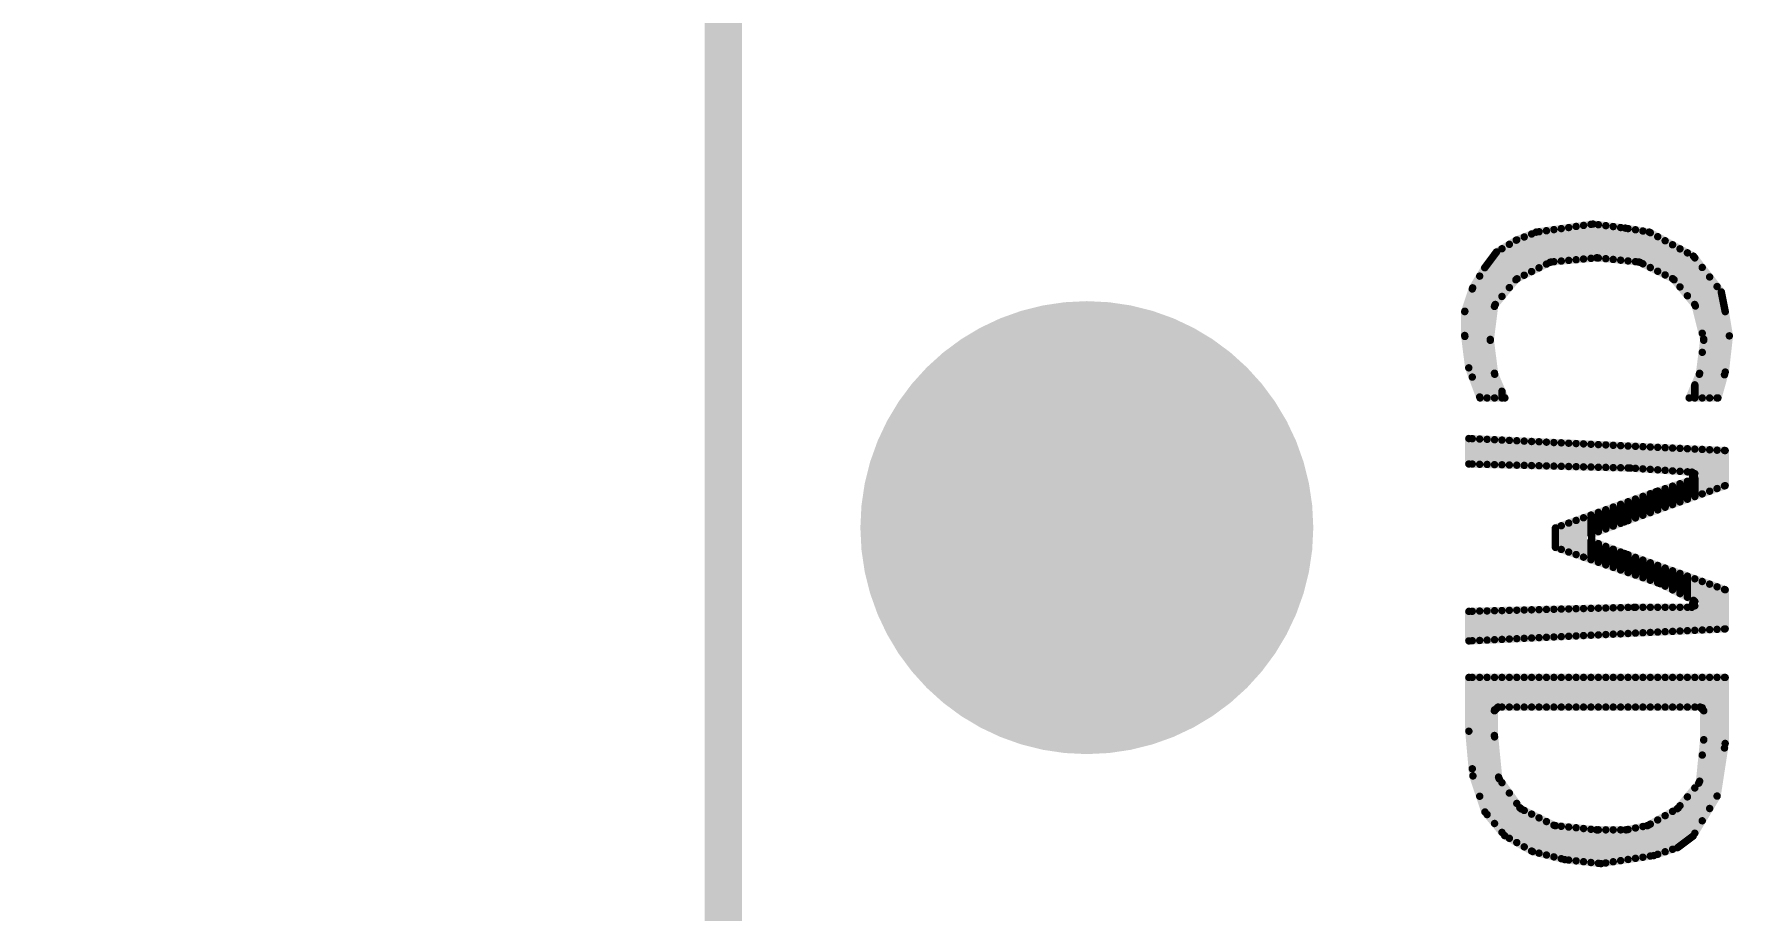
# Model space of a CAD drawing. Extents: x 491.8 to 537.2, y 395.3 to 465.5.
# Drawn here: x 497.64 to 503.46, y 402.52 to 405.52 of the extents above; entities that cross this region are included whole.
import ezdxf

# ---------------------------------------------------------------- set-up
doc = ezdxf.new("R2010")
doc.units = 0
doc.header["$MEASUREMENT"] = 0
doc.layers.get('0').update_dxf_attribs({"linetype": 'CONTINUOUS'})
doc.layers.get('Defpoints').update_dxf_attribs({"linetype": 'CONTINUOUS'})
doc.layers.add('SILKSCREENTOP_P', color=251, linetype='CONTINUOUS')
doc.styles.get("Standard").update_dxf_attribs({"font": 'arial.ttf'})
doc.dimstyles.get("Standard").update_dxf_attribs({"dimtxt": 1.5, "dimasz": 1.5, "dimexe": 0.18, "dimexo": 0, "dimgap": 0.5, "dimtad": 0, "dimtih": 1, "dimtoh": 1, "dimzin": 0, "dimdsep": 46, "dimtxsty": 'Standard', "dimcen": 0.09, "dimadec": 0, "dimazin": 0, "dimtfac": 1, "dimtofl": 0, "dimtmove": 2, "dimatfit": 3, "dimfxl": 1, "dimtolj": 1, "dimtzin": 0, "dimarcsym": 0})

# ---------------------------------------------------------------- blocks, each defined once
blk = doc.blocks.new('ROUND_1')
at = {"const_width": 0.0127}
blk.add_lwpolyline([(-0.00635, 0, 1), (0.00635, 0, 1)], format="xyb", close=True, dxfattribs=at)
blk = doc.blocks.new('ROUND_370')
at = {"const_width": 0.77546}
blk.add_lwpolyline([(-0.38773, 0, 1), (0.38773, 0, 1)], format="xyb", close=True, dxfattribs=at)
blk = doc.blocks.new('*D53')
at = {"color": 0, "linetype": 'Continuous', "lineweight": -2}
for p, q in [((501.0318, 448.26), (494.2153, 448.26)), ((494.3953, 446.76), (494.3953, 425.3958)), ((494.3953, 401.5), (494.3953, 422.8641)), ((501.0318, 400), (494.2153, 400))]:
    blk.add_line(p, q, dxfattribs=at)
at = {"color": 0, "linetype": 'Continuous'}
for points in [[(494.1453, 446.76), (494.6453, 446.76), (494.3953, 448.26)], [(494.1453, 401.5), (494.6453, 401.5), (494.3953, 400)]]:
    blk.add_solid(points, dxfattribs=at)
at = {"layer": 'Defpoints', "color": 0, "linetype": 'Continuous'}
for p in [(501.0318, 448.26), (494.3953, 400), (501.0318, 400)]:
    blk.add_point(p, dxfattribs=at)
at = {"color": 0, "linetype": 'Continuous', "insert": (494.3953, 424.13), "char_height": 1.5, "attachment_point": 5}
blk.add_mtext('\\A1;48.26', dxfattribs=at)

msp = doc.modelspace()

# ---------------------------------------------------------------- linework, layer by layer
at = {"const_width": 0.127}
msp.add_lwpolyline([(500.000016, 400.99996), (500.000016, 447.259964)], dxfattribs=at)
at = {"layer": 'SILKSCREENTOP_P', "const_width": 0.0254}
for points in [[(502.977658, 404.86965), (502.783094, 404.841964)], [(502.793, 404.71979), (502.793, 404.843234)], [(502.8184, 404.73249), (502.8184, 404.84679)], [(502.8438, 404.740618), (502.8438, 404.8506)], [(502.8692, 404.742904), (502.8692, 404.854156)], [(502.8946, 404.74519), (502.8946, 404.857712)], [(502.92, 404.747476), (502.92, 404.861522)], [(502.9454, 404.750016), (502.9454, 404.865078)], [(502.9708, 404.752302), (502.9708, 404.868634)], [(503.088402, 404.85568), (502.977658, 404.86965)], [(502.9962, 404.753572), (502.9962, 404.867364)], [(503.0216, 404.751032), (503.0216, 404.864062)], [(503.047, 404.748492), (503.047, 404.861014)], [(503.0724, 404.745952), (503.0724, 404.857712)], [(503.170698, 404.841964), (503.088402, 404.85568)], [(503.0978, 404.743412), (503.0978, 404.854156)], [(503.1232, 404.740872), (503.1232, 404.850092)], [(503.1486, 404.733506), (503.1486, 404.845774)], [(502.715022, 404.814532), (502.647458, 404.774146)], [(502.666, 404.621746), (502.666, 404.785068)], [(502.6914, 404.652226), (502.6914, 404.800308)], [(502.783094, 404.841964), (502.715022, 404.814532)], [(502.7168, 404.68169), (502.7168, 404.815294)], [(502.7422, 404.69439), (502.7422, 404.825454)], [(502.7676, 404.70709), (502.7676, 404.835614)], [(503.321828, 404.759668), (503.170698, 404.841964)], [(503.174, 404.720806), (503.174, 404.840186)], [(503.1994, 404.708106), (503.1994, 404.82647)], [(503.2248, 404.695406), (503.2248, 404.8125)], [(503.2502, 404.682706), (503.2502, 404.798784)], [(503.2756, 404.654512), (503.2756, 404.784814)], [(502.647458, 404.774146), (502.607072, 404.720044)], [(502.6152, 404.274274), (502.6152, 404.730966)], [(502.6406, 404.589234), (502.6406, 404.765002)], [(502.717816, 404.682198), (502.830592, 404.738586)], [(502.830592, 404.738586), (502.835164, 404.739856)], [(502.835164, 404.739856), (502.990358, 404.75408)], [(502.990358, 404.75408), (502.992898, 404.75408)], [(502.992898, 404.75408), (503.133868, 404.739856)], [(503.133868, 404.739856), (503.13844, 404.738586)], [(503.13844, 404.738586), (503.251216, 404.682198)], [(503.301, 404.624032), (503.301, 404.771098)], [(503.417078, 404.63724), (503.321828, 404.759668)], [(503.3264, 404.593552), (503.3264, 404.753826)], [(502.607072, 404.720044), (502.56567, 404.65121)], [(502.5898, 404.27783), (502.5898, 404.691342)], [(502.64314, 404.594314), (502.713752, 404.678896)], [(502.713752, 404.678896), (502.717816, 404.682198)], [(503.251216, 404.682198), (503.25528, 404.678896)], [(503.25528, 404.678896), (503.325892, 404.594314)], [(503.3518, 404.495762), (503.3518, 404.72106)], [(503.3772, 404.274274), (503.3772, 404.688548)], [(502.56567, 404.65121), (502.538492, 404.56993)], [(502.5644, 404.345648), (502.5644, 404.6474)], [(503.4026, 404.274274), (503.4026, 404.655782)], [(503.43054, 404.569676), (503.417078, 404.63724)], [(502.538492, 404.56993), (502.538492, 404.488142)], [(502.539, 404.48484), (502.539, 404.5712)], [(502.626122, 404.47468), (502.640346, 404.58771)], [(502.640346, 404.58771), (502.64314, 404.594314)], [(503.325892, 404.594314), (503.328432, 404.589234)], [(503.328432, 404.589234), (503.356626, 404.476204)], [(503.428, 404.353776), (503.428, 404.582884)], [(503.44451, 404.486872), (503.43054, 404.569676)], [(502.538492, 404.488142), (502.552462, 404.377398)], [(502.626122, 404.471632), (502.626122, 404.47468)], [(502.640346, 404.358856), (502.626122, 404.471632)], [(503.35688, 404.471632), (503.34291, 404.358856)], [(503.356626, 404.476204), (503.357134, 404.473156)], [(503.357134, 404.473156), (503.35688, 404.471632)], [(503.43054, 404.36292), (503.44451, 404.486872)], [(502.552462, 404.377398), (502.59107, 404.274274)], [(503.3518, 404.274274), (503.3518, 404.430484)], [(502.641108, 404.3553), (502.640346, 404.358856)], [(502.6406, 404.274274), (502.6406, 404.357078)], [(502.675906, 404.274274), (502.641108, 404.3553)], [(503.341894, 404.3553), (503.307096, 404.274274)], [(503.3264, 404.274274), (503.3264, 404.319232)], [(503.34291, 404.358856), (503.341894, 404.3553)], [(503.405394, 404.274274), (503.43054, 404.36292)], [(502.59107, 404.274274), (502.675906, 404.274274)], [(502.666, 404.274274), (502.666, 404.297388)], [(503.307096, 404.274274), (503.405394, 404.274274)], [(503.430286, 404.094188), (502.552716, 404.135336)], [(502.552716, 404.135336), (502.552716, 404.048214)], [(502.5644, 404.04796), (502.5644, 404.134828)], [(502.5898, 404.047198), (502.5898, 404.133558)], [(502.6152, 404.04669), (502.6152, 404.132542)], [(502.6406, 404.045928), (502.6406, 404.131272)], [(502.666, 404.04542), (502.666, 404.130002)], [(502.6914, 404.044658), (502.6914, 404.128732)], [(502.7168, 404.04415), (502.7168, 404.127716)], [(502.7422, 404.043388), (502.7422, 404.126446)], [(502.7676, 404.04288), (502.7676, 404.125176)], [(502.793, 404.042118), (502.793, 404.12416)], [(502.8184, 404.04161), (502.8184, 404.12289)], [(502.8438, 404.040848), (502.8438, 404.12162)], [(502.8692, 404.04034), (502.8692, 404.120604)], [(502.8946, 404.039578), (502.8946, 404.119334)], [(502.92, 404.03907), (502.92, 404.118064)], [(502.9454, 404.038308), (502.9454, 404.117048)], [(502.9708, 404.0378), (502.9708, 404.115778)], [(502.9962, 404.037038), (502.9962, 404.114508)], [(503.0216, 404.03653), (503.0216, 404.113492)], [(503.047, 404.035768), (503.047, 404.112222)], [(503.0724, 404.03526), (503.0724, 404.110952)], [(503.0978, 404.034498), (503.0978, 404.109682)], [(503.1232, 404.033228), (503.1232, 404.108666)], [(503.1486, 404.03145), (503.1486, 404.107396)], [(503.174, 404.029672), (503.174, 404.106126)], [(503.1994, 404.028148), (503.1994, 404.10511)], [(503.2248, 404.02637), (503.2248, 404.10384)], [(503.2502, 404.024592), (503.2502, 404.10257)], [(503.2756, 404.023068), (503.2756, 404.101554)], [(503.301, 404.02129), (503.301, 404.100284)], [(503.3264, 404.01494), (503.3264, 404.099014)], [(503.3518, 403.945852), (503.3518, 404.097998)], [(503.3772, 403.954996), (503.3772, 404.096728)], [(503.4026, 403.96414), (503.4026, 404.095458)], [(503.428, 403.973284), (503.428, 404.094442)], [(503.430286, 403.974046), (503.430286, 404.094188)], [(502.552716, 404.048214), (503.104658, 404.034244)], [(503.104658, 404.034244), (503.105166, 404.034244)], [(503.105166, 404.034244), (503.317002, 404.020274)], [(503.085862, 403.850094), (503.430286, 403.974046)], [(503.32005, 403.995382), (503.193304, 403.953218)], [(503.2502, 403.909276), (503.2502, 403.972268)], [(503.2756, 403.91842), (503.2756, 403.98065)], [(503.301, 403.927564), (503.301, 403.989032)], [(503.317002, 404.020274), (503.32005, 403.995382)], [(503.3264, 403.936708), (503.3264, 404.000208)], [(503.193304, 403.953218), (502.849134, 403.829266)], [(503.0978, 403.854412), (503.0978, 403.918928)], [(503.1232, 403.863556), (503.1232, 403.928072)], [(503.1486, 403.8727), (503.1486, 403.937216)], [(503.174, 403.881844), (503.174, 403.94636)], [(503.1994, 403.890988), (503.1994, 403.95525)], [(503.2248, 403.900132), (503.2248, 403.963632)], [(502.92, 403.73808), (502.92, 403.85492)], [(502.9454, 403.72919), (502.9454, 403.864064)], [(502.9708, 403.80666), (502.9708, 403.873208)], [(502.9962, 403.816566), (502.9962, 403.882352)], [(503.0216, 403.825964), (503.0216, 403.891496)], [(503.047, 403.835616), (503.047, 403.90064)], [(503.0724, 403.845014), (503.0724, 403.909784)], [(502.849134, 403.829266), (502.849134, 403.762718)], [(502.8692, 403.755606), (502.8692, 403.836632)], [(502.8946, 403.746716), (502.8946, 403.845776)], [(502.973086, 403.807676), (503.085862, 403.850094)], [(502.973086, 403.784054), (502.973086, 403.807676)], [(502.849134, 403.762718), (503.207274, 403.638512)], [(502.9708, 403.720554), (502.9708, 403.78507)], [(503.086116, 403.741636), (502.973086, 403.784054)], [(502.9962, 403.711664), (502.9962, 403.775418)], [(503.0216, 403.702774), (503.0216, 403.765766)], [(503.047, 403.694138), (503.047, 403.756368)], [(503.0724, 403.685248), (503.0724, 403.746716)], [(503.430286, 403.617684), (503.086116, 403.741636)], [(503.0978, 403.676612), (503.0978, 403.737318)], [(503.1232, 403.667722), (503.1232, 403.728174)], [(503.1486, 403.658832), (503.1486, 403.71903)], [(503.174, 403.650196), (503.174, 403.709886)], [(503.1994, 403.641306), (503.1994, 403.700742)], [(503.2248, 403.629876), (503.2248, 403.691598)], [(503.2502, 403.617176), (503.2502, 403.682454)], [(503.207274, 403.638512), (503.208798, 403.638004)], [(503.208798, 403.638004), (503.321828, 403.581362)], [(503.2756, 403.604476), (503.2756, 403.67331)], [(503.301, 403.591776), (503.301, 403.664166)], [(503.3264, 403.577552), (503.3264, 403.655022)], [(503.3518, 403.479762), (503.3518, 403.645878)], [(503.3772, 403.481032), (503.3772, 403.636734)], [(503.4026, 403.482048), (503.4026, 403.62759)], [(503.321828, 403.581362), (503.315986, 403.557486)], [(503.3264, 403.478492), (503.3264, 403.562566)], [(503.428, 403.483318), (503.428, 403.618446)], [(503.430286, 403.483572), (503.430286, 403.617684)], [(503.118628, 403.557486), (502.552716, 403.543516)], [(502.552716, 403.543516), (502.552716, 403.442424)], [(502.5644, 403.442932), (502.5644, 403.54377)], [(502.5898, 403.443948), (502.5898, 403.544532)], [(502.6152, 403.445218), (502.6152, 403.54504)], [(502.6406, 403.446488), (502.6406, 403.545802)], [(502.666, 403.447504), (502.666, 403.54631)], [(502.6914, 403.448774), (502.6914, 403.547072)], [(502.7168, 403.450044), (502.7168, 403.54758)], [(502.7422, 403.451314), (502.7422, 403.548342)], [(502.7676, 403.45233), (502.7676, 403.54885)], [(502.793, 403.4536), (502.793, 403.549358)], [(502.8184, 403.45487), (502.8184, 403.55012)], [(502.8438, 403.455886), (502.8438, 403.550628)], [(502.8692, 403.457156), (502.8692, 403.55139)], [(502.8946, 403.458426), (502.8946, 403.551898)], [(502.92, 403.459442), (502.92, 403.55266)], [(502.9454, 403.460712), (502.9454, 403.553168)], [(502.9708, 403.461982), (502.9708, 403.55393)], [(502.9962, 403.462998), (502.9962, 403.554438)], [(503.0216, 403.464268), (503.0216, 403.554946)], [(503.047, 403.465538), (503.047, 403.555708)], [(503.0724, 403.466554), (503.0724, 403.556216)], [(503.0978, 403.467824), (503.0978, 403.556978)], [(503.315986, 403.557486), (503.118628, 403.557486)], [(503.1232, 403.469094), (503.1232, 403.557486)], [(503.1486, 403.470364), (503.1486, 403.557486)], [(503.174, 403.47138), (503.174, 403.557486)], [(503.1994, 403.47265), (503.1994, 403.557486)], [(503.2248, 403.47392), (503.2248, 403.557486)], [(503.2502, 403.474936), (503.2502, 403.557486)], [(503.2756, 403.476206), (503.2756, 403.557486)], [(503.301, 403.477476), (503.301, 403.557486)], [(502.552716, 403.442424), (503.430286, 403.483572)], [(503.430286, 403.317456), (502.552716, 403.317456)], [(502.552716, 403.317456), (502.552716, 403.133306)], [(502.5644, 403.004528), (502.5644, 403.317456)], [(502.5898, 402.910548), (502.5898, 403.317456)], [(502.6152, 402.84781), (502.6152, 403.317456)], [(502.6406, 403.206458), (502.6406, 403.317456)], [(502.666, 403.215856), (502.666, 403.317456)], [(502.6914, 403.215856), (502.6914, 403.317456)], [(502.7168, 403.215856), (502.7168, 403.317456)], [(502.7422, 403.215856), (502.7422, 403.317456)], [(502.7676, 403.215856), (502.7676, 403.317456)], [(502.793, 403.215856), (502.793, 403.317456)], [(502.8184, 403.215856), (502.8184, 403.317456)], [(502.8438, 403.215856), (502.8438, 403.317456)], [(502.8692, 403.215856), (502.8692, 403.317456)], [(502.8946, 403.215856), (502.8946, 403.317456)], [(502.92, 403.215856), (502.92, 403.317456)], [(502.9454, 403.215856), (502.9454, 403.317456)], [(502.9708, 403.215856), (502.9708, 403.317456)], [(502.9962, 403.215856), (502.9962, 403.317456)], [(503.0216, 403.215856), (503.0216, 403.317456)], [(503.047, 403.215856), (503.047, 403.317456)], [(503.0724, 403.215856), (503.0724, 403.317456)], [(503.0978, 403.215856), (503.0978, 403.317456)], [(503.1232, 403.215856), (503.1232, 403.317456)], [(503.1486, 403.215856), (503.1486, 403.317456)], [(503.174, 403.215856), (503.174, 403.317456)], [(503.1994, 403.215856), (503.1994, 403.317456)], [(503.2248, 403.215856), (503.2248, 403.317456)], [(503.2502, 403.215856), (503.2502, 403.317456)], [(503.2756, 403.215856), (503.2756, 403.317456)], [(503.301, 403.215856), (503.301, 403.317456)], [(503.3264, 403.215856), (503.3264, 403.317456)], [(503.3518, 403.21357), (503.3518, 403.317456)], [(503.3772, 402.868638), (503.3772, 403.317456)], [(503.4026, 402.911056), (503.4026, 403.317456)], [(503.428, 403.075648), (503.428, 403.317456)], [(503.430286, 403.091396), (503.430286, 403.317456)], [(502.640092, 403.203156), (502.652792, 403.215856)], [(502.652792, 403.215856), (503.344434, 403.215856)], [(503.344434, 403.215856), (503.357134, 403.203156)], [(502.640092, 403.118574), (502.640092, 403.203156)], [(503.357134, 403.203156), (503.357134, 403.10435)], [(502.552716, 403.133306), (502.566686, 402.980144)], [(502.640346, 403.117304), (502.640092, 403.118574)], [(502.654316, 402.97608), (502.640346, 403.117304)], [(502.6406, 402.81733), (502.6406, 403.113748)], [(503.35688, 403.10308), (503.34291, 402.96211)], [(503.357134, 403.10435), (503.35688, 403.10308)], [(503.3518, 402.826474), (503.3518, 403.051518)], [(503.4026, 402.91131), (503.430286, 403.091396)], [(502.566686, 402.980144), (502.607834, 402.8567)], [(502.656602, 402.969984), (502.654316, 402.97608)], [(502.727214, 402.871178), (502.656602, 402.969984)], [(502.666, 402.78685), (502.666, 402.95703)], [(503.339862, 402.955252), (503.269504, 402.870416)], [(503.3264, 402.784056), (503.3264, 402.938996)], [(503.34291, 402.96211), (503.339862, 402.955252)], [(502.6914, 402.76653), (502.6914, 402.92147)], [(502.7168, 402.752052), (502.7168, 402.88591)], [(502.731786, 402.867368), (502.727214, 402.871178)], [(502.844816, 402.81098), (502.731786, 402.867368)], [(503.265948, 402.867622), (503.167142, 402.811234)], [(503.269504, 402.870416), (503.265948, 402.867622)], [(503.2756, 402.740622), (503.2756, 402.878036)], [(503.301, 402.759672), (503.301, 402.908516)], [(503.320558, 402.774404), (503.4026, 402.91131)], [(502.607834, 402.8567), (502.675398, 402.775674)], [(502.7422, 402.73732), (502.7422, 402.862034)], [(502.7676, 402.722842), (502.7676, 402.849334)], [(502.793, 402.71573), (502.793, 402.836634)], [(502.8184, 402.70938), (502.8184, 402.823934)], [(502.8438, 402.70303), (502.8438, 402.811234)], [(502.849134, 402.80971), (502.844816, 402.81098)], [(502.990358, 402.795486), (502.849134, 402.80971)], [(502.8692, 402.69668), (502.8692, 402.807678)], [(503.163332, 402.80971), (503.09272, 402.79574)], [(503.1486, 402.70176), (503.1486, 402.806916)], [(503.167142, 402.811234), (503.163332, 402.80971)], [(503.174, 402.705824), (503.174, 402.815044)], [(503.1994, 402.71192), (503.1994, 402.829522)], [(503.2248, 402.720556), (503.2248, 402.844)], [(503.2502, 402.728938), (503.2502, 402.858732)], [(502.675398, 402.775674), (502.770648, 402.721318)], [(502.8946, 402.692108), (502.8946, 402.805138)], [(502.92, 402.689314), (502.92, 402.802598)], [(502.9454, 402.68652), (502.9454, 402.800058)], [(502.9708, 402.683726), (502.9708, 402.797518)], [(502.991628, 402.795486), (502.990358, 402.795486)], [(503.090434, 402.795486), (502.991628, 402.795486)], [(502.9962, 402.680932), (502.9962, 402.795486)], [(503.0216, 402.682202), (503.0216, 402.795486)], [(503.047, 402.686266), (503.047, 402.795486)], [(503.0724, 402.690076), (503.0724, 402.795486)], [(503.09272, 402.79574), (503.090434, 402.795486)], [(503.0978, 402.69414), (503.0978, 402.796756)], [(503.1232, 402.69795), (503.1232, 402.801836)], [(503.267726, 402.73478), (503.320558, 402.774404)], [(502.770648, 402.721318), (502.880884, 402.693632)], [(502.880884, 402.693632), (503.005344, 402.679916)], [(503.005344, 402.679916), (503.186192, 402.707602)], [(503.186192, 402.707602), (503.267726, 402.73478)]]:
    msp.add_lwpolyline(points, dxfattribs=at)

# ---------------------------------------------------------------- block references
msp.add_blockref('ROUND_370', (501.244616, 403.830282))
at = {"layer": 'SILKSCREENTOP_P'}
for p in [(502.793, 404.843234), (502.8184, 404.84679), (502.8438, 404.8506), (502.8692, 404.854156), (502.8946, 404.857712), (502.92, 404.861522), (502.9454, 404.865078), (502.9708, 404.868634), (502.977658, 404.86965), (502.9962, 404.867364), (503.0216, 404.864062), (503.047, 404.861014), (503.0724, 404.857712), (503.088402, 404.85568), (503.0978, 404.854156), (503.1232, 404.850092), (503.1486, 404.845774), (502.666, 404.785068), (502.6914, 404.800308), (502.715022, 404.814532), (502.7168, 404.815294), (502.7422, 404.825454), (502.7676, 404.835614), (502.783094, 404.841964), (503.170698, 404.841964), (503.174, 404.840186), (503.1994, 404.82647), (503.2248, 404.8125), (503.2502, 404.798784), (503.2756, 404.784814), (502.6152, 404.730966), (502.6406, 404.765002), (502.647458, 404.774146), (502.8184, 404.73249), (502.830592, 404.738586), (502.835164, 404.739856), (502.8438, 404.740618), (502.8692, 404.742904), (502.8946, 404.74519), (502.92, 404.747476), (502.9454, 404.750016), (502.9708, 404.752302), (502.990358, 404.75408), (502.992898, 404.75408), (502.9962, 404.753572), (503.0216, 404.751032), (503.047, 404.748492), (503.0724, 404.745952), (503.0978, 404.743412), (503.1232, 404.740872), (503.133868, 404.739856), (503.13844, 404.738586), (503.1486, 404.733506), (503.301, 404.771098), (503.321828, 404.759668), (503.3264, 404.753826), (502.5898, 404.691342), (502.607072, 404.720044), (502.713752, 404.678896), (502.7168, 404.68169), (502.717816, 404.682198), (502.7422, 404.69439), (502.7676, 404.70709), (502.793, 404.71979), (503.174, 404.720806), (503.1994, 404.708106), (503.2248, 404.695406), (503.2502, 404.682706), (503.251216, 404.682198), (503.25528, 404.678896), (503.3518, 404.72106), (503.3772, 404.688548), (502.5644, 404.6474), (502.56567, 404.65121), (502.666, 404.621746), (502.6914, 404.652226), (503.2756, 404.654512), (503.301, 404.624032), (503.4026, 404.655782), (503.417078, 404.63724), (502.538492, 404.56993), (502.539, 404.5712), (502.640346, 404.58771), (502.6406, 404.589234), (502.64314, 404.594314), (503.325892, 404.594314), (503.3264, 404.593552), (503.328432, 404.589234), (503.428, 404.582884), (503.43054, 404.569676), (503.3518, 404.495762), (502.538492, 404.488142), (502.539, 404.48484), (502.626122, 404.47468), (502.626122, 404.471632), (503.356626, 404.476204), (503.35688, 404.471632), (503.357134, 404.473156), (503.44451, 404.486872), (503.44451, 404.486872), (502.552462, 404.377398), (503.3518, 404.430484), (502.5644, 404.345648), (502.640346, 404.358856), (502.6406, 404.357078), (502.641108, 404.3553), (503.3264, 404.319232), (503.341894, 404.3553), (503.34291, 404.358856), (503.428, 404.353776), (503.43054, 404.36292), (502.5898, 404.27783), (502.59107, 404.274274), (502.6152, 404.274274), (502.6406, 404.274274), (502.666, 404.297388), (502.666, 404.274274), (502.675906, 404.274274), (503.307096, 404.274274), (503.3264, 404.274274), (503.3518, 404.274274), (503.3772, 404.274274), (503.4026, 404.274274), (503.405394, 404.274274), (502.552716, 404.135336), (502.5644, 404.134828), (502.5898, 404.133558), (502.6152, 404.132542), (502.6406, 404.131272), (502.666, 404.130002), (502.6914, 404.128732), (502.7168, 404.127716), (502.7422, 404.126446), (502.7676, 404.125176), (502.793, 404.12416), (502.8184, 404.12289), (502.8438, 404.12162), (502.8692, 404.120604), (502.8946, 404.119334), (502.92, 404.118064), (502.9454, 404.117048), (502.9708, 404.115778), (502.9962, 404.114508), (503.0216, 404.113492), (503.047, 404.112222), (503.0724, 404.110952), (503.0978, 404.109682), (503.1232, 404.108666), (503.1486, 404.107396), (503.174, 404.106126), (503.1994, 404.10511), (503.2248, 404.10384), (503.2502, 404.10257), (503.2756, 404.101554), (503.301, 404.100284), (503.3264, 404.099014), (503.3518, 404.097998), (503.3772, 404.096728), (503.4026, 404.095458), (503.428, 404.094442), (503.430286, 404.094188), (503.430286, 404.094188), (502.552716, 404.048214), (502.5644, 404.04796), (502.5898, 404.047198), (502.6152, 404.04669), (502.6406, 404.045928), (502.666, 404.04542), (502.6914, 404.044658), (502.7168, 404.04415), (502.7422, 404.043388), (502.7676, 404.04288), (502.793, 404.042118), (502.8184, 404.04161), (502.8438, 404.040848), (502.8692, 404.04034), (502.8946, 404.039578), (502.92, 404.03907), (502.9454, 404.038308), (502.9708, 404.0378), (502.9962, 404.037038), (503.0216, 404.03653), (503.047, 404.035768), (503.0724, 404.03526), (503.0978, 404.034498), (503.104658, 404.034244), (503.105166, 404.034244), (503.1232, 404.033228), (503.1486, 404.03145), (503.174, 404.029672), (503.1994, 404.028148), (503.2248, 404.02637), (503.2502, 404.024592), (503.2502, 403.972268), (503.2756, 404.023068), (503.2756, 403.98065), (503.301, 404.02129), (503.301, 403.989032), (503.317002, 404.020274), (503.32005, 403.995382), (503.3264, 404.01494), (503.3264, 404.000208), (503.428, 403.973284), (503.430286, 403.974046), (503.0978, 403.918928), (503.1232, 403.928072), (503.1486, 403.937216), (503.174, 403.94636), (503.193304, 403.953218), (503.1994, 403.95525), (503.2248, 403.963632), (503.2756, 403.91842), (503.301, 403.927564), (503.3264, 403.936708), (503.3518, 403.945852), (503.3772, 403.954996), (503.4026, 403.96414), (502.92, 403.85492), (502.9454, 403.864064), (502.9708, 403.873208), (502.9962, 403.882352), (503.0216, 403.891496), (503.047, 403.90064), (503.0724, 403.909784), (503.0978, 403.854412), (503.1232, 403.863556), (503.1486, 403.8727), (503.174, 403.881844), (503.1994, 403.890988), (503.2248, 403.900132), (503.2502, 403.909276), (502.849134, 403.829266), (502.8692, 403.836632), (502.8946, 403.845776), (502.9708, 403.80666), (502.973086, 403.807676), (502.9962, 403.816566), (503.0216, 403.825964), (503.047, 403.835616), (503.0724, 403.845014), (503.085862, 403.850094), (502.849134, 403.762718), (502.8692, 403.755606), (502.8946, 403.746716), (502.92, 403.73808), (502.9708, 403.78507), (502.973086, 403.784054), (502.9962, 403.775418), (503.0216, 403.765766), (503.047, 403.756368), (503.0724, 403.746716), (503.086116, 403.741636), (503.0978, 403.737318), (502.9454, 403.72919), (502.9708, 403.720554), (502.9962, 403.711664), (503.0216, 403.702774), (503.047, 403.694138), (503.0724, 403.685248), (503.1232, 403.728174), (503.1486, 403.71903), (503.174, 403.709886), (503.1994, 403.700742), (503.2248, 403.691598), (503.2502, 403.682454), (503.0978, 403.676612), (503.1232, 403.667722), (503.1486, 403.658832), (503.174, 403.650196), (503.1994, 403.641306), (503.207274, 403.638512), (503.208798, 403.638004), (503.2248, 403.629876), (503.2756, 403.67331), (503.301, 403.664166), (503.3264, 403.655022), (503.3518, 403.645878), (503.3772, 403.636734), (503.4026, 403.62759), (503.2502, 403.617176), (503.2756, 403.604476), (503.301, 403.591776), (503.321828, 403.581362), (503.3264, 403.577552), (503.3264, 403.562566), (503.428, 403.618446), (503.430286, 403.617684), (502.552716, 403.543516), (502.5644, 403.54377), (502.5898, 403.544532), (502.6152, 403.54504), (502.6406, 403.545802), (502.666, 403.54631), (502.6914, 403.547072), (502.7168, 403.54758), (502.7422, 403.548342), (502.7676, 403.54885), (502.793, 403.549358), (502.8184, 403.55012), (502.8438, 403.550628), (502.8692, 403.55139), (502.8946, 403.551898), (502.92, 403.55266), (502.9454, 403.553168), (502.9708, 403.55393), (502.9962, 403.554438), (503.0216, 403.554946), (503.047, 403.555708), (503.0724, 403.556216), (503.0978, 403.556978), (503.118628, 403.557486), (503.1232, 403.557486), (503.1486, 403.557486), (503.174, 403.557486), (503.1994, 403.557486), (503.2248, 403.557486), (503.2502, 403.557486), (503.2756, 403.557486), (503.301, 403.557486), (503.315986, 403.557486), (502.6406, 403.446488), (502.666, 403.447504), (502.6914, 403.448774), (502.7168, 403.450044), (502.7422, 403.451314), (502.7676, 403.45233), (502.793, 403.4536), (502.8184, 403.45487), (502.8438, 403.455886), (502.8692, 403.457156), (502.8946, 403.458426), (502.92, 403.459442), (502.9454, 403.460712), (502.9708, 403.461982), (502.9962, 403.462998), (503.0216, 403.464268), (503.047, 403.465538), (503.0724, 403.466554), (503.0978, 403.467824), (503.1232, 403.469094), (503.1486, 403.470364), (503.174, 403.47138), (503.1994, 403.47265), (503.2248, 403.47392), (503.2502, 403.474936), (503.2756, 403.476206), (503.301, 403.477476), (503.3264, 403.478492), (503.3518, 403.479762), (503.3772, 403.481032), (503.4026, 403.482048), (503.428, 403.483318), (503.430286, 403.483572), (502.552716, 403.442424), (502.5644, 403.442932), (502.5898, 403.443948), (502.6152, 403.445218), (502.552716, 403.317456), (502.5644, 403.317456), (502.5898, 403.317456), (502.6152, 403.317456), (502.6406, 403.317456), (502.666, 403.317456), (502.6914, 403.317456), (502.7168, 403.317456), (502.7422, 403.317456), (502.7676, 403.317456), (502.793, 403.317456), (502.8184, 403.317456), (502.8438, 403.317456), (502.8692, 403.317456), (502.8946, 403.317456), (502.92, 403.317456), (502.9454, 403.317456), (502.9708, 403.317456), (502.9962, 403.317456), (503.0216, 403.317456), (503.047, 403.317456), (503.0724, 403.317456), (503.0978, 403.317456), (503.1232, 403.317456), (503.1486, 403.317456), (503.174, 403.317456), (503.1994, 403.317456), (503.2248, 403.317456), (503.2502, 403.317456), (503.2756, 403.317456), (503.301, 403.317456), (503.3264, 403.317456), (503.3518, 403.317456), (503.3772, 403.317456), (503.4026, 403.317456), (503.428, 403.317456), (503.430286, 403.317456), (503.430286, 403.317456), (502.652792, 403.215856), (502.666, 403.215856), (502.6914, 403.215856), (502.7168, 403.215856), (502.7422, 403.215856), (502.7676, 403.215856), (502.793, 403.215856), (502.8184, 403.215856), (502.8438, 403.215856), (502.8692, 403.215856), (502.8946, 403.215856), (502.92, 403.215856), (502.9454, 403.215856), (502.9708, 403.215856), (502.9962, 403.215856), (503.0216, 403.215856), (503.047, 403.215856), (503.0724, 403.215856), (503.0978, 403.215856), (503.1232, 403.215856), (503.1486, 403.215856), (503.174, 403.215856), (503.1994, 403.215856), (503.2248, 403.215856), (503.2502, 403.215856), (503.2756, 403.215856), (503.301, 403.215856), (503.3264, 403.215856), (503.344434, 403.215856), (503.3518, 403.21357), (502.640092, 403.203156), (502.6406, 403.206458), (503.357134, 403.203156), (503.357134, 403.203156), (502.552716, 403.133306), (502.640092, 403.118574), (502.640346, 403.117304), (502.6406, 403.113748), (503.35688, 403.10308), (503.357134, 403.10435), (503.3518, 403.051518), (503.428, 403.075648), (503.430286, 403.091396), (502.5644, 403.004528), (502.566686, 402.980144), (502.654316, 402.97608), (502.656602, 402.969984), (502.666, 402.95703), (503.3264, 402.938996), (503.339862, 402.955252), (503.34291, 402.96211), (502.5898, 402.910548), (502.6914, 402.92147), (502.7168, 402.88591), (502.727214, 402.871178), (502.731786, 402.867368), (503.265948, 402.867622), (503.269504, 402.870416), (503.2756, 402.878036), (503.301, 402.908516), (503.3772, 402.868638), (503.4026, 402.91131), (503.4026, 402.911056), (502.607834, 402.8567), (502.6152, 402.84781), (502.6406, 402.81733), (502.7422, 402.862034), (502.7676, 402.849334), (502.793, 402.836634), (502.8184, 402.823934), (502.8438, 402.811234), (502.844816, 402.81098), (502.849134, 402.80971), (502.8692, 402.807678), (503.1486, 402.806916), (503.163332, 402.80971), (503.167142, 402.811234), (503.174, 402.815044), (503.1994, 402.829522), (503.2248, 402.844), (503.2502, 402.858732), (503.3518, 402.826474), (502.666, 402.78685), (502.675398, 402.775674), (502.6914, 402.76653), (502.7168, 402.752052), (502.8946, 402.805138), (502.92, 402.802598), (502.9454, 402.800058), (502.9708, 402.797518), (502.990358, 402.795486), (502.991628, 402.795486), (502.9962, 402.795486), (503.0216, 402.795486), (503.047, 402.795486), (503.0724, 402.795486), (503.090434, 402.795486), (503.09272, 402.79574), (503.0978, 402.796756), (503.1232, 402.801836), (503.301, 402.759672), (503.320558, 402.774404), (503.3264, 402.784056), (502.7422, 402.73732), (502.7676, 402.722842), (502.770648, 402.721318), (502.793, 402.71573), (502.8184, 402.70938), (502.8438, 402.70303), (502.8692, 402.69668), (502.880884, 402.693632), (502.8946, 402.692108), (503.0724, 402.690076), (503.0978, 402.69414), (503.1232, 402.69795), (503.1486, 402.70176), (503.174, 402.705824), (503.186192, 402.707602), (503.1994, 402.71192), (503.2248, 402.720556), (503.2502, 402.728938), (503.267726, 402.73478), (503.2756, 402.740622), (502.92, 402.689314), (502.9454, 402.68652), (502.9708, 402.683726), (502.9962, 402.680932), (503.005344, 402.679916), (503.0216, 402.682202), (503.047, 402.686266)]:
    msp.add_blockref('ROUND_1', p, dxfattribs=at)

# ---------------------------------------------------------------- dimensions: what is measured, and where the dimension line sits
at = {"linetype": 'Continuous'}
dim = msp.add_linear_dim(base=(494.395303, 399.999962), p1=(501.031764, 448.259962), p2=(501.031764, 399.999962), angle=90, dimstyle='Standard', dxfattribs=at)
dim.commit()
dim.dimension.update_dxf_attribs({"geometry": '*D53', "text_midpoint": (494.395303, 424.129962)})

doc.saveas('drawing.dxf')
